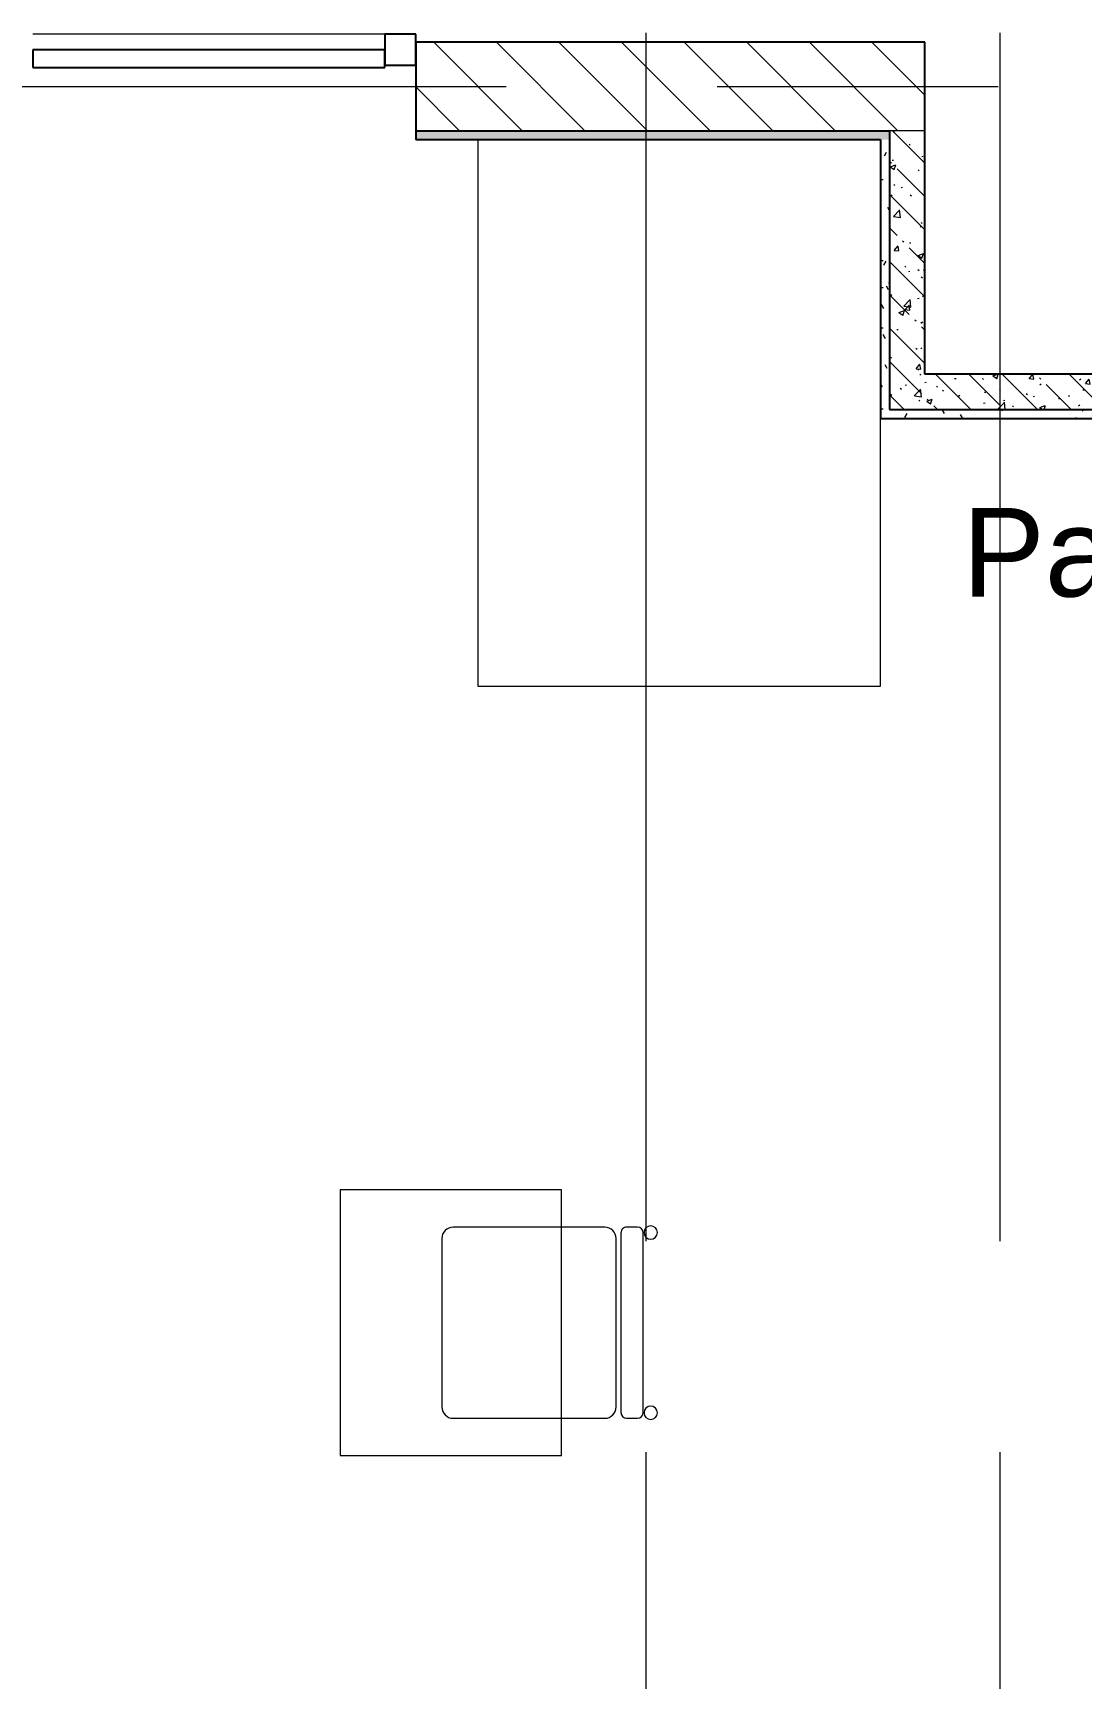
# Model space of a CAD drawing. Header units: millimetres. Extents: x 855 to 56329, y -2396 to 17803.
# Drawn here: x 12237 to 14605, y 4203 to 7921 of the extents above; entities that cross this region are included whole.
import ezdxf

# ---------------------------------------------------------------- set-up
doc = ezdxf.new("R2010")
doc.units = ezdxf.units.MM
doc.linetypes.add('Осевая', pattern=[3175, 635, -476.25, 1587.5, -476.25])
for name, color, linetype, lineweight in [('A-GLAZ-CURT', 7, 'Continuous', 9), ('A-GLAZ-CURT-1', 7, 'Continuous', 25), ('A-GLAZ-CWMG', 7, 'Continuous', 9), ('A-GLAZ-CWMG-1', 7, 'Continuous', 25), ('A-WALL', 7, 'Continuous', 9), ('G-ANNO-SYMB', 7, 'Continuous', 9), ('I-WALL', 7, 'Continuous', 9), ('Оси', 7, 'Continuous', 9), ('Оси-2', 7, 'Осевая', 9)]:
    doc.layers.add(name, color=color, linetype=linetype, lineweight=lineweight)
for name, color, linetype, lineweight, true_color in [('A-WALL-3', 7, 'Continuous', 25, 0x3c3c3c), ('A-WALL-FNSH-1', 7, 'Continuous', 13, 0x3c3c3c), ('I-FURN-1', 7, 'Continuous', 9, 0xf0f0f0)]:
    doc.layers.add(name, color=color, linetype=linetype, lineweight=lineweight, true_color=true_color)
doc.styles.add('Arial_1', font='arial.ttf', dxfattribs={"height": 200})
pattern_1 = [(135, (-28737.96, 0), (-75.43415, -75.43415), [106.68, -17.78, 3.556, -17.78]), (135, (-28737.96, 75.39), (-75.43415, -75.43415), []), (50, (-28737.96, 0), (127.52922, -11.15758), [13.335, -146.685]), (355, (-28737.96, 0), (-24.66966, 133.74002), [10.668, -117.348]), (100.451, (-28727.33, -0.93), (102.85973, 122.58178), [11.333, -124.663]), (46.184, (-28737.96, 35.56), (189.75516, -29.43036), [20.002, -220.027]), (96.636, (-28722.14, 33.1), (166.1822, 173.1996), [17, -186.995]), (351.184, (-28737.96, 35.56), (166.1839, 173.1976), [16.002, -176.022]), (21, (-28720.18, 26.67), (106.13027, -71.58603), [13.335, -146.685]), (326, (-28720.18, 26.67), (43.26188, 128.93175), [10.668, -117.348]), (71.451, (-28711.33, 20.7), (149.39198, 57.34505), [11.333, -124.663]), (37.5, (-28737.956, 0), (2.16223, 59.188357), [3.353, -112.573, 3.353, -115.773, -117.793]), (37.5, (-28737.956, 0), (2.16223, 59.188357), [-235.052, 3.353, -114.44]), (7.5, (-28737.956, 0), (46.77386, 70.12615), [3.353, -64.567, 3.353, -109.906, -44.894]), (7.5, (-28737.956, 0), (46.77386, 70.12615), [-181.178, 3.353, -41.542]), (327.5, (-28777.605, 0), (94.91367, -4.010093), [3.353, -41.097, 3.353, -135.331, -184.023]), (327.5, (-28777.605, 0), (94.91367, -4.010093), [-183.134, 3.353, -180.67]), (317.5, (-28795.385, 0), (103.69057, 17.79882), [3.353, -54.432, 3.353, -88.748, -130.683]), (317.5, (-28795.385, 0), (103.69057, 17.79882), [-149.885, 3.353, -127.33])]
pattern_2 = [(0, (-28737.956, 0), (121.92, 30.48), [10.058, -81.382, 10.058, -81.382, -487.68]), (0, (-28737.956, 0), (121.92, 30.48), [-182.88, 10.058, -172.822, 10.058, -81.382, -213.36]), (0, (-28737.956, 0), (121.92, 30.48), [-457.2, 10.058, -50.902, 10.058, -142.342]), (120, (-28692.236, 15.24), (-87.356454, 90.345817), [10.058, -81.382, 10.058, -81.382, -487.68]), (120, (-28692.236, 15.24), (-87.356454, 90.345817), [-182.88, 10.058, -172.822, 10.058, -81.382, -213.36]), (120, (-28692.236, 15.24), (-87.356454, 90.345817), [-457.2, 10.058, -50.902, 10.058, -142.342]), (240, (-28676.996, 76.2), (-34.563546, -120.825817), [10.058, -81.382, 10.058, -81.382, -487.68]), (240, (-28676.996, 76.2), (-34.563546, -120.825817), [-182.88, 10.058, -172.822, 10.058, -81.382, -213.36]), (240, (-28676.996, 76.2), (-34.563546, -120.825817), [-457.2, 10.058, -50.902, 10.058, -142.342])]

# ---------------------------------------------------------------- blocks, each defined once
blk = doc.blocks.new('Стол базовый прямоугольный - 1_7а-25476368-План разверток пом_ 1_11_ Этаж 1')
at = {"layer": 'I-FURN-1'}
for p, q in [((250, 300), (-250, 300)), ((-250, 300), (-250, -300)), ((250, -300), (250, 300)), ((-250, -300), (250, -300))]:
    blk.add_line(p, q, dxfattribs=at)
blk = doc.blocks.new('Стол базовый прямоугольный - 1_290-25520344-План разверток пом_ 1_11_ Этаж 1')
at = {"layer": 'I-FURN-1'}
for p, q in [((617.5, 455), (-617.5, 455)), ((-617.5, 455), (-617.5, -455)), ((-617.5, -455), (-12.5, -455))]:
    blk.add_line(p, q, dxfattribs=at)
blk = doc.blocks.new('Стул Breuer - 1_9а-V14-План разверток пом_ 1_11_ Этаж 1')
at = {"layer": 'I-FURN-1'}
for p, q in [((190.5, 241.3), (-190.5, 241.3)), ((-215.9, 215.9), (-215.9, -29)), ((215.9, -29), (215.9, 215.9)), ((-215.9, -29), (-215.9, -127)), ((215.9, -127), (215.9, -29)), ((-215.9, -176.2), (-215.9, -200.8)), ((203.2, -163.5), (-203.2, -163.5)), ((-190.5, -152.4), (190.5, -152.4)), ((215.9, -200.8), (215.9, -176.2)), ((-203.2, -213.5), (203.2, -213.5))]:
    blk.add_line(p, q, dxfattribs=at)
for centre, radius, start, end in [((-190.5, 215.9), 25.4, 90, 180), ((190.5, 215.9), 25.4, 0, 90), ((-190.5, -127), 25.4, 180, 270), ((190.5, -127), 25.4, 270, 360), ((-203.2, -176.2), 12.7, 90, 180), ((203.2, -176.2), 12.7, 360, 90), ((-203.5, -230.6), 15.1, 360, 180), ((-203.2, -200.8), 12.7, 180, 270), ((203.7, -230.6), 15.1, 360, 180), ((203.2, -200.8), 12.7, 270, 360), ((-203.5, -230.6), 15.1, 180, 360), ((203.7, -230.6), 15.1, 180, 360)]:
    blk.add_arc(centre, radius, start, end, dxfattribs=at)
blk = doc.blocks.new('Прямоугольный импост - 50 x 70 мм-31700031-План разверток пом_ 1_11_ Этаж 1')
at = {"layer": 'A-GLAZ-CWMG-1'}
for p, q in [((-70, 35), (0, 35)), ((-70, -35), (-70, 35)), ((0, 35), (0, -35)), ((0, -35), (-70, -35))]:
    blk.add_line(p, q, dxfattribs=at)
blk = doc.blocks.new('Системная панель - Стекло - 40мм-31720953-План разверток пом_ 1_11_ Этаж 1')
at = {"layer": 'A-GLAZ-CURT'}
h = blk.add_hatch(dxfattribs=at)
h.set_pattern_fill('FP_9', color=256, style=0, pattern_type=2)
h.set_pattern_definition([(45, (-41472.5, -7783), (-282.8427, 282.8427), [200, -600]), (45, (-41672.5, -7883), (-282.8427, 282.8427), [600, -200]), (45, (-41272.5, -7983), (-282.8427, 282.8427), [200, -600])])
h.paths.add_polyline_path([(397.5, -40), (397.5, 0), (-397.5, 0), (-397.5, -40)])
at = {"layer": 'A-GLAZ-CURT-1'}
for p, q in [((397.5, 0), (-397.5, 0)), ((-397.5, 0), (-397.5, -40)), ((397.5, -40), (397.5, 0)), ((-397.5, -40), (397.5, -40))]:
    blk.add_line(p, q, dxfattribs=at)
blk = doc.blocks.new('Прямоугольный импост - 50 x 70 мм-31720914-План разверток пом_ 1_11_ Этаж 1')
at = {"layer": 'A-GLAZ-CWMG'}
blk.add_line((41770, 7918), (40975, 7918), dxfattribs=at)

msp = doc.modelspace()

# ---------------------------------------------------------------- hatches: boundary and pattern name
at = {"layer": 'I-WALL'}
h = msp.add_hatch(dxfattribs=at)
h.set_pattern_fill('FP_5', color=256, style=0, pattern_type=2)
h.set_pattern_definition([(135, (-28737.96, 0), (-70.71068, -70.71068), [])])
h.paths.add_polyline_path([(14212.6, 7700), (14252, 7700), (14252, 7900), (13102, 7900), (13102, 7700), (14172, 7700)])
h.paths.add_polyline_path([(10602, 7700), (10602, 7900), (10302, 7900), (10302, 7700)])
h = msp.add_hatch(dxfattribs=at)
h.set_pattern_fill('FP_6', color=256, style=0, pattern_type=2)
h.set_pattern_definition(pattern_2)
h.paths.add_polyline_path([(14152, 7680), (14172, 7680), (14172, 7700), (13102, 7700), (13102, 7680), (14151, 7680)])
h.paths.add_polyline_path([(10322, 7680), (10602, 7680), (10602, 7700), (10322, 7700)])
h = msp.add_hatch(dxfattribs=at)
h.set_pattern_fill('FP_4', color=256, style=0, pattern_type=2)
h.set_pattern_definition(pattern_1)
h.paths.add_polyline_path([(14212.6, 7070), (14252, 7070), (14252, 7700), (14172, 7700), (14172, 7070)])
h = msp.add_hatch(dxfattribs=at)
h.set_pattern_fill('FP_6', color=256, style=0, pattern_type=2)
h.set_pattern_definition(pattern_2)
h.paths.add_polyline_path([(14172, 7050), (14172, 7680), (14152, 7680), (14152, 7050)])
h = msp.add_hatch(dxfattribs=at)
h.set_pattern_fill('FP_4', color=256, style=0, pattern_type=2)
h.set_pattern_definition(pattern_1)
h.paths.add_polyline_path([(15398.6, 7070), (15452, 7070), (15452, 7150), (14252, 7150), (14252, 7070)])
h = msp.add_hatch(dxfattribs=at)
h.set_pattern_fill('FP_6', color=256, style=0, pattern_type=2)
h.set_pattern_definition(pattern_2)
h.paths.add_polyline_path([(15472, 7050), (15472, 7070), (14172, 7070), (14172, 7050), (15398.6, 7050)])

# ---------------------------------------------------------------- linework, layer by layer
at = {"layer": 'A-WALL'}
for p, q in [((14252, 7700), (14172, 7700)), ((14151, 7679), (14151, 7680))]:
    msp.add_line(p, q, dxfattribs=at)
at = {"layer": 'A-WALL-3'}
for p, q in [((14252, 7900), (13102, 7900)), ((13102, 7900), (13102, 7680)), ((14252, 7150), (14252, 7900)), ((13102, 7700), (14172, 7700)), ((14172, 7700), (14172, 7070)), ((13102, 7680), (14152, 7680)), ((14152, 7680), (14152, 7050)), ((15372, 7150), (14252, 7150)), ((14172, 7070), (15452, 7070)), ((14152, 7050), (15472, 7050))]:
    msp.add_line(p, q, dxfattribs=at)
at = {"layer": 'A-WALL-FNSH-1'}
for p, q in [((13102, 7680), (13102, 7679)), ((13102, 7679), (14151, 7679)), ((14151, 7679), (14151, 7049)), ((14151, 7049), (15480, 7049))]:
    msp.add_line(p, q, dxfattribs=at)
at = {"layer": 'Оси'}
for p, q in [((13622, 5421), (13622, 7921)), ((14422, 5421), (14422, 7921))]:
    msp.add_line(p, q, dxfattribs=at)
at = {"layer": 'Оси-2'}
for p, q in [((10607.6, 7800), (16202, 7800)), ((13622, 904), (13622, 5421)), ((14422, 904), (14422, 5421))]:
    msp.add_line(p, q, dxfattribs=at)

# ---------------------------------------------------------------- block references
at = {"layer": 'A-GLAZ-CURT'}
msp.add_blockref('Системная панель - Стекло - 40мм-31720953-План разверток пом_ 1_11_ Этаж 1', (12634.5, 7883), dxfattribs=at)
at = {"layer": 'A-GLAZ-CWMG'}
msp.add_blockref('Прямоугольный импост - 50 x 70 мм-31720914-План разверток пом_ 1_11_ Этаж 1', (-28738, 0), dxfattribs=at)
at = {"layer": 'A-GLAZ-CWMG', "extrusion": (0, 0, -1), "rotation": 180}
msp.add_blockref('Прямоугольный импост - 50 x 70 мм-31700031-План разверток пом_ 1_11_ Этаж 1', (-13102, 7883), dxfattribs=at)
at = {"layer": 'I-FURN-1'}
for name, p, rotation in [('Стол базовый прямоугольный - 1_290-25520344-План разверток пом_ 1_11_ Этаж 1', (13697, 7062.5), 90.00000000000006), ('Стул Breuer - 1_9а-V14-План разверток пом_ 1_11_ Этаж 1', (13402, 5006.3), 89.99999999999959)]:
    msp.add_blockref(name, p, dxfattribs=dict(at, rotation=rotation))
msp.add_blockref('Стол базовый прямоугольный - 1_7а-25476368-План разверток пом_ 1_11_ Этаж 1', (13181.1, 5006.3), dxfattribs=at)

# ---------------------------------------------------------------- texts
at = {"layer": 'G-ANNO-SYMB', "insert": (14336.6, 6847.3), "char_height": 200, "width": 1659.493, "attachment_point": 1, "style": 'Arial_1'}
msp.add_mtext('Развертка', dxfattribs=at)

doc.saveas('drawing.dxf')
